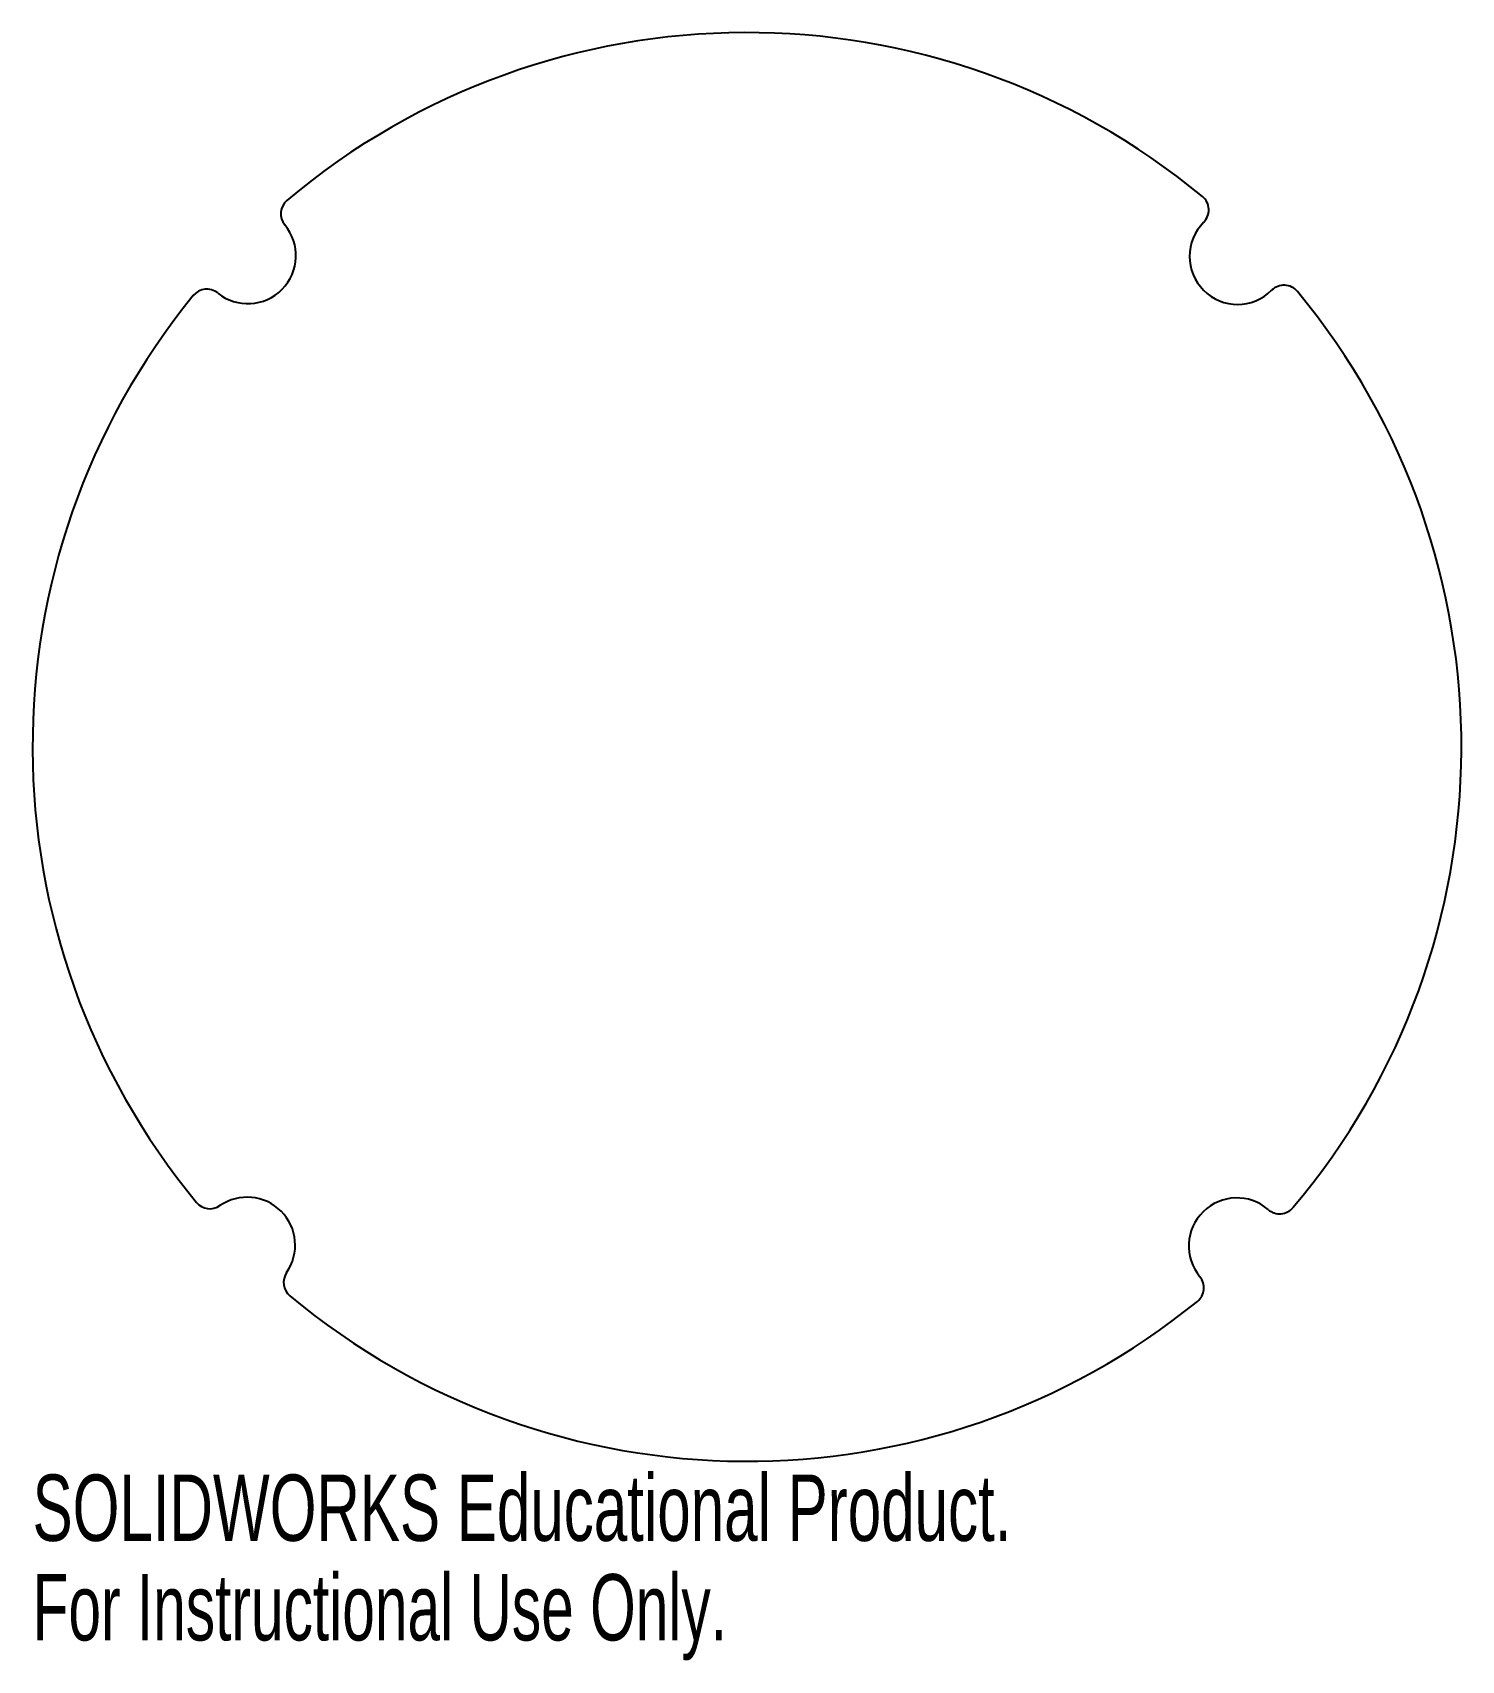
# Model space of a CAD drawing. Extents: x -2.05 to 2.05, y -2.62 to 2.05.
import ezdxf
from ezdxf.enums import TextEntityAlignment as Align

# ---------------------------------------------------------------- set-up
doc = ezdxf.new("R2010")
doc.units = 0
doc.layers.get('0').update_dxf_attribs({"linetype": 'CONTINUOUS'})

msp = doc.modelspace()

# ---------------------------------------------------------------- linework, layer by layer
at = {"color": 7, "linetype": 'CONTINUOUS'}
for p, q in [((1.3095, 1.5044), (1.3097, 1.5046)), ((1.5044, 1.3095), (1.5046, 1.3097))]:
    msp.add_line(p, q, dxfattribs=at)
for centre, radius, start, end in [((0, 0), 2.0488, 50.3911, 130.0834), ((-1.287, 1.5293), 0.05, 130.0834, 219.7945), ((1.2743, 1.5399), 0.05, 315, 50.3911), ((-1.4313, 1.4091), 0.1378, 231.1018, 39.7945), ((1.407, 1.407), 0.1378, 135, 315), ((-1.5493, 1.263), 0.05, 51.1018, 140.8129), ((1.5399, 1.2743), 0.05, 39.6089, 135), ((0, 0), 2.0488, 140.8129, 219.6123), ((0, 0), 2.0488, 319.8372, 39.6089), ((-1.5398, -1.2744), 0.05, 219.6123, 304.4996), ((-1.4335, -1.4292), 0.1378, 325.329, 124.4996), ((1.4048, -1.4313), 0.1378, 49.2063, 219.723), ((1.5275, -1.2892), 0.05, 229.2063, 319.8372), ((-1.279, -1.536), 0.05, 145.329, 230.2163), ((1.2604, -1.5514), 0.05, 309.0921, 39.723), ((0, 0), 2.0488, 230.2163, 309.0921)]:
    msp.add_arc(centre, radius, start, end, dxfattribs=at)

# ---------------------------------------------------------------- texts
for s, width, p in [('SOLIDWORKS Educational Product.', 0.677419, (-2.0488, -2.3343)), ('For Instructional Use Only.', 0.661111, (-2.0488, -2.6197))]:
    msp.add_text(s, height=0.1903, dxfattribs=dict(at, width=width)).set_placement(p, align=Align.BOTTOM_LEFT)

doc.saveas('drawing.dxf')
